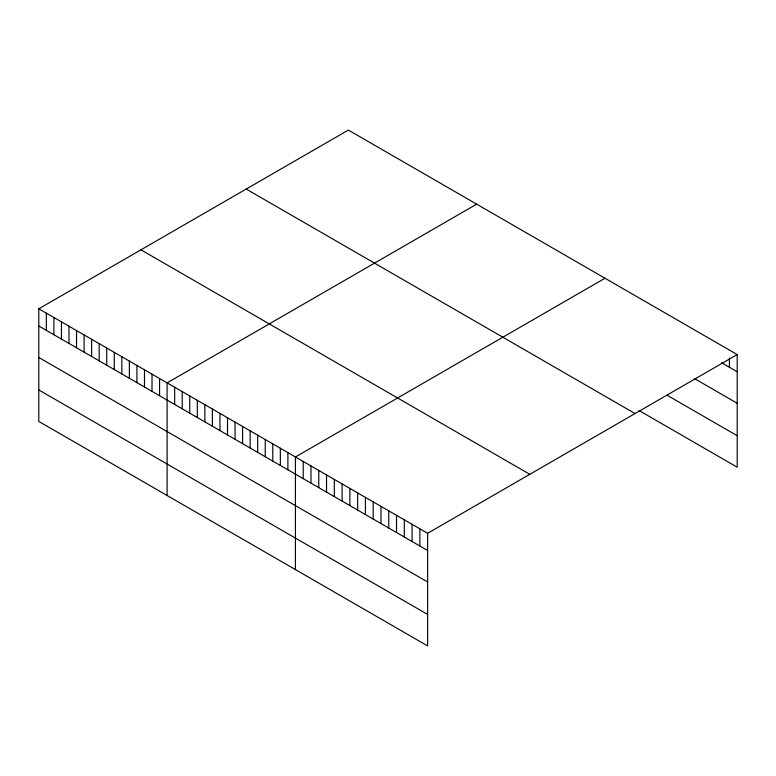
<?xml version="1.0" encoding="UTF-8"?>
<svg xmlns="http://www.w3.org/2000/svg" width="776" height="776" viewBox="0 0 776 776"><rect width="100%" height="100%" fill="white"/><g stroke="black" fill="none" stroke-linecap="round" stroke-linejoin="round"><path stroke-width="1.16" d="M38.8 308.8L427.634 533.296L427.634 645.923L38.8 421.426L38.8 308.8L348.366 130.077L737.2 354.574L737.2 467.2L639.017 410.514M476.677 204.156L167.112 382.888L167.112 495.515M604.999 278.245L295.433 456.967L295.433 569.594M427.634 533.296L737.2 354.574M721.651 362.78L737.2 371.762M694.433 378.562L737.2 403.258M667.205 395.294L737.2 435.705M246.205 189.053L635.04 413.55M140.96 249.823L529.795 474.311M38.8 325.998L427.634 550.485M38.8 357.484L427.634 581.981M38.8 389.94L427.634 614.427M729.421 358.105L729.421 367.271M419.865 528.805L419.865 545.994M412.085 524.314L412.085 541.512M404.306 519.823L404.306 537.021M396.526 515.332L396.526 532.53M388.757 510.841L388.757 528.039M380.977 506.359L380.977 523.548M373.198 501.868L373.198 519.057M365.428 497.377L365.428 514.566M357.649 492.886L357.649 510.084M349.869 488.395L349.869 505.593M342.09 483.904L342.09 501.102M334.32 479.413L334.32 496.611M326.541 474.922L326.541 492.12M318.761 470.44L318.761 487.629M310.982 465.949L310.982 483.138M303.212 461.458L303.212 478.647M287.886 452.612L287.886 469.8M280.34 448.247L280.34 465.445M272.793 443.891L272.793 461.089M265.237 439.536L265.237 456.725M257.69 435.181L257.69 452.369M250.144 430.816L250.144 448.014M242.597 426.46L242.597 443.659M235.05 422.105L235.05 439.294M227.504 417.75L227.504 434.938M219.957 413.385L219.957 430.583M212.401 409.03L212.401 426.228M204.854 404.674L204.854 421.863M197.308 400.319L197.308 417.507M189.761 395.954L189.761 413.152M182.214 391.599L182.214 408.797M174.668 387.243L174.668 404.432M159.565 378.523L159.565 395.721M152.018 374.168L152.018 391.366M144.472 369.812L144.472 387.001M136.925 365.447L136.925 382.646M129.379 361.092L129.379 378.29M121.832 356.737L121.832 373.935M114.276 352.382L114.276 369.57M106.729 348.017L106.729 365.215M99.182 343.661L99.182 360.859M91.636 339.306L91.636 356.504M84.089 334.951L84.089 352.139M76.543 330.586L76.543 347.784M68.996 326.23L68.996 343.428M61.44 321.875L61.44 339.063M53.893 317.52L53.893 334.708M46.347 313.155L46.347 330.353"/></g></svg>
